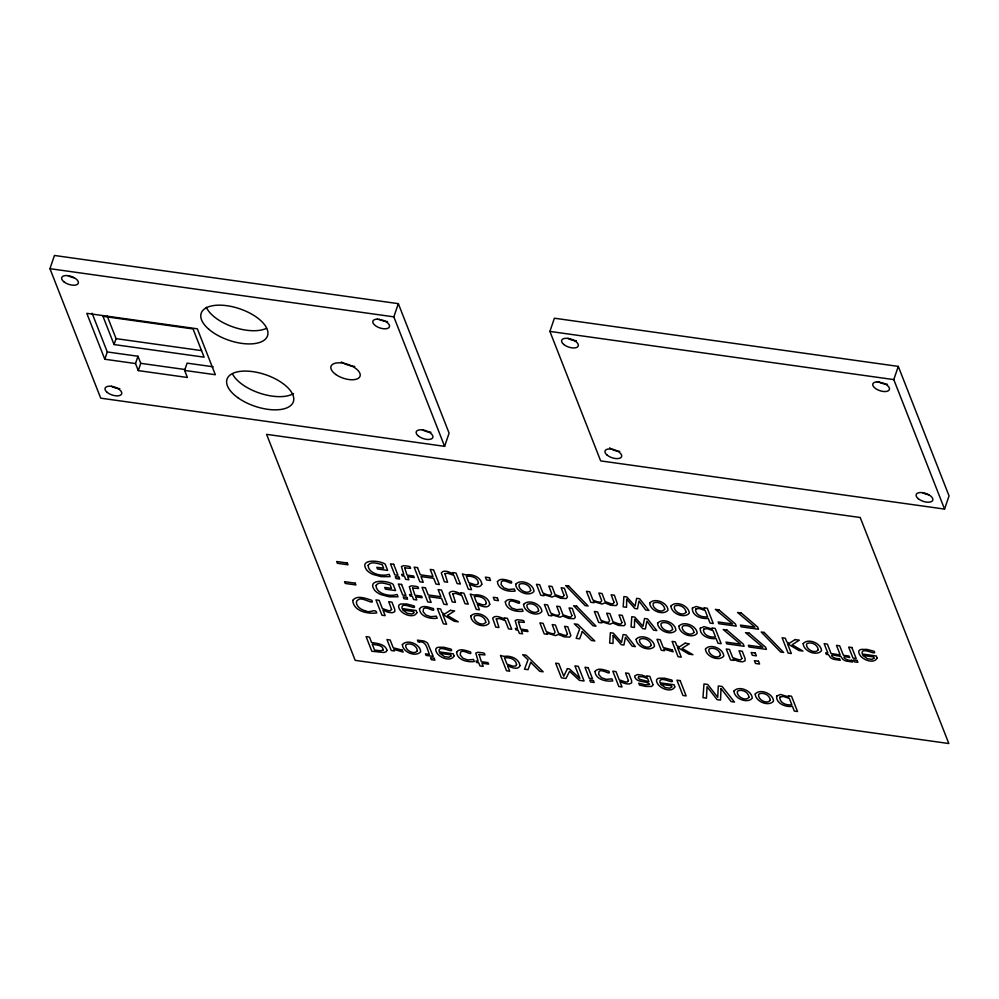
<?xml version="1.0" encoding="UTF-8"?>
<svg xmlns="http://www.w3.org/2000/svg" width="999" height="999" viewBox="0 0 999 999"><rect width="100%" height="100%" fill="white"/><g stroke="black" fill="none" stroke-linecap="round" stroke-linejoin="round"><path stroke-width="1.5" d="M49.95 268.681L54.446 255.469L398.339 303.659L449.1 433.141L444.605 446.341L100.712 398.164L49.95 268.681L393.843 316.858L444.605 446.341M213.212 366.795L187.113 363.137L184.628 370.429L187.4 377.485L138.274 370.604L135.502 363.549L104.795 359.24L107.28 351.948L92.095 313.224M114.048 344.555L102.972 316.308L193.044 328.933L204.121 357.18L114.048 344.555L116.071 338.636L107.205 316.034M135.502 363.549L137.987 356.256L107.28 351.948M138.274 370.604L140.747 363.324L137.987 356.256M393.843 316.858L398.339 303.659M549.9 331.418L554.395 318.219L898.288 366.396L949.05 495.879L944.554 509.09L600.661 460.901L549.9 331.418L893.793 379.608L944.554 509.09M893.793 379.608L898.288 366.396M116.071 338.636L201.561 350.612M140.747 363.324L185.277 369.555M184.628 370.429L215.334 374.725L197.34 328.821L86.801 313.336L104.795 359.24M928.808 494.792A8.754 4.158 18.8 0 1 922.477 492.607M619.717 451.336A8.754 4.158 18.8 0 1 609.652 447.852M576.348 340.696A8.754 4.158 18.8 0 1 567.969 338.361M887.499 384.29A8.754 4.158 18.8 0 1 879.108 381.955M430.919 432.192A8.754 4.158 18.8 0 1 422.527 429.87M119.768 388.599A8.754 4.158 18.8 0 1 111.389 386.263M266.558 328.271A35.015 16.646 18.8 0 1 233.004 326.935A35.015 16.646 18.8 0 1 206.331 307.292M74.338 277.809A8.754 4.158 18.8 0 1 68.019 275.624M354.745 366.471A15.322 7.28 18.8 0 1 341.333 361.963M293.531 393.556A35.015 16.646 18.8 0 1 260.939 393.556A35.015 16.646 18.8 0 1 232.755 374.413M387.55 321.541A8.754 4.158 18.8 0 1 379.158 319.218M402.36 644.605C402.684 652.247 415.884 657.542 420.691 651.723C420.379 644.08 407.18 638.811 402.36 644.605M470.766 616.108C471.091 623.738 484.29 629.033 489.098 623.214C488.773 615.584 475.586 610.302 470.766 616.108M515.659 584.303C515.984 591.945 529.183 597.227 533.99 591.42C533.678 583.778 520.479 578.508 515.659 584.303M523.563 604.457C523.888 612.1 537.075 617.382 541.895 611.563C541.57 603.933 528.371 598.663 523.563 604.457M636.163 639.273C636.488 646.915 649.675 652.21 654.495 646.39C654.17 638.748 640.971 633.478 636.163 639.273M649.687 603.084C650.012 610.726 663.211 616.008 668.019 610.202C667.707 602.559 654.507 597.29 649.687 603.084M657.592 623.239C657.916 630.869 671.103 636.163 675.923 630.344C675.599 622.714 662.399 617.432 657.592 623.239M670.966 606.068C671.278 613.698 684.477 618.993 689.285 613.174C688.973 605.544 675.774 600.262 670.966 606.068M678.858 626.211C679.183 633.853 692.369 639.148 697.19 633.329C696.865 625.686 683.666 620.416 678.858 626.211M705.444 648.988C705.769 656.618 718.955 661.912 723.776 656.093C723.451 648.463 710.252 643.181 705.444 648.988M733.94 691.071C734.265 698.701 747.452 703.995 752.272 698.176C751.947 690.546 738.748 685.264 733.94 691.071M755.207 694.043C755.531 701.685 768.718 706.967 773.538 701.161C773.214 693.518 760.014 688.249 755.207 694.043M803.171 643.631C803.496 651.273 816.683 656.555 821.503 650.749C821.178 643.106 807.979 637.837 803.171 643.631M416.908 612.662C413.748 619.655 398.426 613.436 398.626 605.931A8.679 4.133 18.8 0 1 401.136 603.97L406.768 603.983L414.011 605.869C417.782 611.338 400.212 600.062 402.122 608.578L416.196 610.551L416.908 612.662M454.021 655.956C450.874 662.949 435.552 656.73 435.739 649.225A8.679 4.133 18.8 0 1 438.249 647.265L443.881 647.265L451.123 649.163C454.895 654.62 437.325 643.356 439.235 651.872L453.321 653.846L454.021 655.956M674.8 686.887C671.653 693.88 656.331 687.662 656.518 680.157A8.679 4.133 18.8 0 1 659.028 678.196L664.66 678.196L671.902 680.094C675.674 685.564 658.116 674.288 660.014 682.804L674.1 684.777L674.8 686.887M877.022 658.091C873.875 665.084 858.553 658.865 858.74 651.348A8.679 4.133 18.8 0 1 861.25 649.4L866.882 649.4L874.125 651.286C877.896 656.755 860.326 645.479 862.237 654.008L876.323 655.981L877.022 658.091M368.156 565.322C368.044 570.504 373.564 573.488 377.972 574.525A15.547 7.393 18.8 0 0 385.839 575.049L389.173 574.338L390.085 576.648L381.281 576.66L372.977 574.413A12.113 5.757 18.8 0 1 367.07 570.479C357.792 558.553 379.245 560.064 385.202 564.135L387.662 570.417L377.485 568.993L376.81 567.282L383.641 568.231L382.23 564.647C378.059 563.798 371.004 560.651 368.156 565.322M376.049 585.476C375.936 590.659 381.468 593.643 385.876 594.68A15.547 7.393 18.8 0 0 393.743 595.204L397.078 594.48L397.989 596.79L389.173 596.803L380.881 594.567A12.113 5.757 18.8 0 1 374.962 590.621C365.696 578.708 387.15 580.207 393.094 584.278L395.554 590.571L385.377 589.148L384.702 587.437L391.533 588.386L390.122 584.802C385.964 583.953 378.908 580.794 376.049 585.476M613.174 635.476L612.999 643.506L609.64 643.031L610.364 632.742L613.324 633.166L621.528 642.32L623.114 634.527L626.086 634.952L635.376 646.64L632.142 646.178L625.486 637.212L623.925 645.029L621.278 644.667L613.174 635.476M626.698 599.288L626.523 607.305L623.176 606.843L623.9 596.553L626.86 596.965L635.052 606.118L636.638 598.339L639.622 598.751L648.913 610.439L645.679 609.989L639.023 601.011L637.462 608.841L634.815 608.466L626.698 599.288M634.602 619.442L634.427 627.459L631.068 626.985L631.793 616.708L634.752 617.12L642.956 626.273L644.542 618.493L647.514 618.905L656.805 630.594L653.571 630.144L646.915 621.166L645.354 628.995L642.707 628.621L634.602 619.442M721.028 688.561L720.529 700.112L717.082 699.637L707.042 686.713L706.455 698.139L702.984 697.664L703.983 683.953L707.717 684.477L717.719 697.364L718.306 685.963L722.127 686.488L734.49 702.072L731.168 701.61L721.028 688.561M419.468 608.791C419.955 616.858 430.594 619.193 437.187 618.244L436.376 616.183L430.644 616.683L425.911 615.022L423.114 611.688L423.464 608.853C426.173 605.456 435.689 613.573 433.404 608.603C429.358 607.517 422.49 604.383 419.468 608.791M456.593 652.085C457.067 660.139 467.719 662.474 474.3 661.538L473.489 659.477L467.769 659.964L463.037 658.304L460.227 654.982L460.589 652.147C463.286 648.751 472.814 656.867 470.517 651.897C466.471 650.811 459.602 647.677 456.593 652.085M497.427 581.618C497.902 589.685 508.553 592.02 515.134 591.083L514.323 589.023L508.603 589.51L503.871 587.849L501.061 584.527L501.423 581.68C504.12 578.284 513.648 586.401 511.351 581.43C507.305 580.357 500.437 577.21 497.427 581.618M505.319 601.773C505.806 609.84 516.446 612.175 523.039 611.226L522.227 609.178L516.495 609.665L511.763 608.004L508.966 604.67L509.315 601.835C512.025 598.438 521.54 606.555 519.255 601.585C515.209 600.511 508.341 597.365 505.319 601.773M595.017 671.478C595.504 679.532 606.143 681.88 612.724 680.931L611.925 678.87L606.193 679.357L601.46 677.697L598.663 674.375L599.013 671.54C601.723 668.144 611.238 676.261 608.953 671.291C604.894 670.204 598.039 667.07 595.017 671.478M352.759 600.399C353.471 611.288 367.857 614.223 376.76 612.899C375.886 607.829 369.293 613.648 365.871 610.926A8.154 3.884 18.8 0 1 360.926 608.928C357.829 607.454 353.758 601.323 358.566 599.562C361.963 596.528 375.062 605.844 371.828 600.324C366.133 598.651 357.043 594.555 352.759 600.399M564.023 595.367L563.086 596.84L561.051 596.753L555.107 594.617L552.035 586.488L548.813 586.038L551.698 593.656L550.761 595.117A6.369 3.022 18.8 0 1 545.929 594.28L542.907 592.956L539.697 584.752L536.475 584.303L540.784 595.292L544.005 595.741L543.518 594.53L552.072 597.052L554.957 595.891L560.839 598.289L566.208 598.563L567.469 597.04L564.373 588.211L561.151 587.762L564.023 595.367M567.432 633.94L566.508 635.401L564.46 635.327L558.516 633.191L555.444 625.049L552.222 624.6L555.107 632.23L554.17 633.678A6.369 3.022 18.8 0 1 549.338 632.854L546.316 631.53L543.106 623.326L539.885 622.877L544.193 633.865L547.415 634.315L546.928 633.091L555.481 635.614L558.366 634.452L564.248 636.863L569.617 637.125L570.891 635.614L567.782 626.773L564.56 626.323L567.432 633.94M571.928 615.521L570.991 616.995L568.955 616.907L563.011 614.772L559.927 606.63L556.718 606.181L559.602 613.811L558.653 615.272A6.369 3.022 18.8 0 1 553.833 614.435L550.811 613.111L547.589 604.907L544.38 604.457L548.688 615.446L551.898 615.896L551.423 614.672L559.977 617.207L562.849 616.033L568.731 618.443L574.1 618.718L575.374 617.195L572.265 608.366L569.055 607.916L571.928 615.521M614.023 602.372L613.086 603.846L611.051 603.758L605.107 601.623L602.022 593.493L598.813 593.044L601.698 600.661L600.749 602.122A6.369 3.022 18.8 0 1 595.928 601.286L592.907 599.962L589.697 591.758L586.475 591.308L590.784 602.297L594.005 602.747L593.518 601.535L602.072 604.058L604.957 602.897L610.839 605.294L616.208 605.569L617.469 604.045L614.36 595.217L611.151 594.767L614.023 602.372M621.927 622.527L620.991 624L618.955 623.913L612.999 621.778L609.927 613.636L606.705 613.186L609.59 620.816L608.653 622.277A6.369 3.022 18.8 0 1 603.821 621.44L600.811 620.117L597.589 611.912L594.368 611.463L598.676 622.452L601.898 622.901L601.423 621.678L609.964 624.213L612.849 623.039L618.731 625.449L624.1 625.724L625.374 624.2L622.265 615.372L619.043 614.922L621.927 622.527M404.732 567.894L407.03 575.087L413.673 576.011L414.285 577.572L407.642 576.635L408.878 579.795L405.669 579.345L404.433 576.186L402.26 575.886L401.648 574.325L403.821 574.637L401.448 566.533L403.521 565.684L407.954 566.171L410.015 566.683L410.664 568.344L404.732 567.894M412.637 588.049L414.935 595.242L421.578 596.166L422.177 597.727L415.547 596.79L416.783 599.949L413.561 599.5L412.325 596.341L410.152 596.041L409.54 594.48L411.713 594.792L409.353 586.675L411.426 585.839L415.846 586.326L417.919 586.825L418.569 588.498L412.637 588.049M479.058 654.482L481.356 661.675L487.999 662.612L488.611 664.16L481.968 663.236L483.204 666.395L479.995 665.946L478.746 662.787L476.573 662.474L475.974 660.926L478.146 661.226L475.774 653.121L477.847 652.272L482.267 652.772L484.34 653.271L484.99 654.932L479.058 654.482M518.444 621.915L520.741 629.108L527.385 630.032L527.996 631.593L521.353 630.656L522.589 633.816L519.368 633.366L518.131 630.207L515.959 629.907L515.347 628.346L517.519 628.658L515.159 620.554L517.232 619.705L521.653 620.192L523.726 620.704L524.375 622.365L518.444 621.915M652.996 684.777L651.698 686.463L645.928 686.45L639.497 685.077L638.761 683.204L645.267 684.814L649.612 684.452C647.215 680.419 637.275 683.254 634.84 677.272L634.74 675.948L637.362 674.562L642.157 675.149L647.09 677.085L646.628 675.911L649.825 676.36L652.996 684.777M391.571 609.353L390.422 610.751L388.411 610.664L382.38 608.553L379.17 600.349L375.949 599.899L381.943 615.209L385.164 615.659L382.992 610.127L386.551 611.675A8.729 4.158 18.8 0 0 392.632 612.662L394.792 611.638L394.73 609.278L391.933 602.135L388.711 601.685L391.571 609.353M628.421 680.619L627.272 682.03L625.262 681.93L619.23 679.832L616.021 671.628L612.799 671.178L618.806 686.488L622.015 686.937L619.842 681.393L623.401 682.954A8.729 4.158 18.8 0 0 629.482 683.94L631.643 682.916L631.58 680.544L628.783 673.413L625.561 672.964L628.421 680.619M741.882 658.428L740.734 659.827L738.723 659.74L732.692 657.642L729.47 649.437L726.261 648.988L730.569 659.977L733.778 660.426L733.303 659.203L736.862 660.764A8.729 4.158 18.8 0 0 742.944 661.738L745.104 660.726L745.042 658.353L742.245 651.223L739.023 650.774L741.882 658.428M444.892 573.626L447.577 582.242L444.368 581.78L441.283 572.914C443.806 569.03 450.099 572.564 453.296 573.801L452.822 572.589L456.043 573.039L460.352 584.028L457.13 583.578L453.908 575.374L447.902 573.276L444.892 573.626M452.784 593.781L455.482 602.385L452.26 601.935L449.188 593.069C451.71 589.185 457.992 592.707 461.201 593.955L460.726 592.732L463.936 593.181L468.244 604.17L465.034 603.721L461.813 595.516L455.794 593.418L452.784 593.781M496.278 618.918L498.976 627.522L495.754 627.072L492.669 618.206C495.204 614.323 501.486 617.844 504.682 619.093L504.208 617.869L507.43 618.319L511.738 629.32L508.516 628.858L505.307 620.654L499.288 618.556L496.278 618.918M481.83 584.203C479.932 589.11 472.739 585.664 469.443 584.215L471.59 589.685L468.369 589.235L462.375 573.926L465.784 574.887C472.127 573.763 481.081 576.972 481.83 584.203M489.735 604.358C487.837 609.265 480.644 605.819 477.347 604.358L479.483 609.84L476.273 609.378L470.267 594.068L473.688 595.029C480.019 593.918 488.973 597.127 489.735 604.358M519.967 665.721C518.069 670.641 510.876 667.182 507.579 665.734L509.715 671.203L506.505 670.754L500.499 655.444L503.921 656.405C510.264 655.282 519.205 658.503 519.967 665.721M417.395 650.749C414.585 655.219 405.544 650.674 405.681 645.629L406.256 644.467C410.639 642.557 417.02 645.716 417.395 650.749M485.801 622.24C482.992 626.71 473.951 622.165 474.088 617.12L474.662 615.958C479.045 614.048 485.427 617.22 485.801 622.24M530.694 590.446C527.884 594.904 518.843 590.372 518.981 585.327L519.555 584.165C523.938 582.255 530.319 585.414 530.694 590.446M538.598 610.589C535.789 615.059 526.748 610.514 526.873 605.481L527.447 604.308C531.843 602.397 538.224 605.569 538.598 610.589M651.198 645.416C648.388 649.887 639.348 645.342 639.472 640.297L640.047 639.135C644.442 637.225 650.824 640.384 651.198 645.416M664.722 609.215C661.912 613.686 652.871 609.14 653.009 604.108L653.583 602.934C657.966 601.036 664.347 604.195 664.722 609.215M672.627 629.37C669.817 633.841 660.776 629.295 660.913 624.25L661.488 623.089C665.871 621.178 672.252 624.35 672.627 629.37M685.988 612.2C683.179 616.67 674.138 612.125 674.275 607.08L674.849 605.918C679.233 604.008 685.614 607.167 685.988 612.2M693.893 632.355C691.083 636.825 682.042 632.28 682.18 627.235L682.754 626.073C687.137 624.163 693.518 627.322 693.893 632.355M720.479 655.119C717.669 659.59 708.628 655.044 708.766 649.999L709.34 648.838C713.723 646.927 720.104 650.099 720.479 655.119M748.975 697.202C746.166 701.673 737.125 697.127 737.25 692.082L737.824 690.921C742.22 689.01 748.601 692.17 748.975 697.202M770.241 700.187C767.432 704.645 758.391 700.112 758.528 695.067L759.103 693.905C763.486 691.995 769.867 695.154 770.241 700.187M818.206 649.775C815.396 654.233 806.355 649.687 806.493 644.655L807.067 643.481C811.45 641.583 817.831 644.742 818.206 649.775M387.013 650.312L386.126 651.798L383.928 652.472L371.828 651.261L366.084 636.613L369.468 637.087L371.603 642.544C377.035 643.356 385.227 644.005 387.013 650.312M692.382 608.079C691.608 615.759 701.86 619.442 708.191 618.331L710.064 623.089L713.274 623.551L707.28 608.229L704.058 607.779L704.507 608.94L696.191 606.48L692.382 608.079M700.287 628.234C699.5 635.901 709.765 639.585 716.096 638.486L717.956 643.244L721.178 643.693L715.172 628.383L711.962 627.934L712.412 629.083L704.095 626.635L700.287 628.234M776.635 696.066C775.848 703.733 786.113 707.417 792.444 706.318L794.305 711.076L797.527 711.525L791.52 696.216L788.311 695.766L788.76 696.915L780.444 694.467L776.635 696.066M478.434 583.029L477.597 584.527L474.837 584.677L468.831 582.654L466.371 576.361C471.166 575.624 477.784 577.385 478.434 583.029M486.338 603.184L485.502 604.682L482.729 604.832L476.735 602.809L474.263 596.515C479.07 595.779 485.689 597.539 486.338 603.184M516.57 664.56L515.734 666.046L512.962 666.196L506.968 664.173L504.495 657.879C509.303 657.142 515.921 658.903 516.57 664.56M695.916 608.978L695.529 610.114C696.253 615.696 702.796 617.507 707.592 616.795L705.119 610.489L699.238 608.491L695.916 608.978M703.808 629.133L703.433 630.269C704.158 635.839 710.701 637.662 715.496 636.95L713.024 630.644L707.142 628.633L703.808 629.133M780.157 696.965L779.769 698.089C780.506 703.671 787.05 705.481 791.845 704.782L789.372 698.476L783.491 696.465L780.157 696.965M530.694 662.362L528.009 669.68L524.525 669.193L528.034 659.802L522.677 654.72L526.123 655.194L543.169 671.803L539.797 671.34L530.694 662.362M582.33 631.505L579.645 638.823L576.161 638.336L579.67 628.945L574.313 623.863L577.759 624.35L594.805 640.958L591.433 640.484L582.33 631.505M567.432 668.631L563.761 676.236L558.816 663.611L555.656 663.174L561.388 677.821L566.008 678.471L569.605 671.266L579.383 680.344L584.078 680.993L578.334 666.345L574.949 665.871L579.895 678.496L569.455 668.918L567.432 668.631M413.798 612.774L411.888 613.985L407.317 613.324L402.672 610.002L413.623 611.538L413.798 612.774M450.924 656.068L449.001 657.267L444.43 656.618L439.797 653.284L450.749 654.82L450.924 656.068M671.703 687L669.78 688.211L665.209 687.549L660.576 684.215L671.528 685.751L671.703 687M873.925 658.204L872.002 659.402L867.432 658.741L862.786 655.419L873.738 656.955L873.925 658.204M383.266 649.874L380.519 650.774L374.55 650.062L372.265 644.205L378.534 645.292A5.057 2.398 18.8 0 1 382.417 647.402L383.266 649.874M638.648 676.585L638.211 677.871L639.585 679.308L648.888 681.68L647.689 678.621L643.144 676.86L638.648 676.585M450.362 610.327L444.58 614.06L442.045 612.637L440.609 608.965L437.387 608.516L443.394 623.826L446.615 624.275L442.757 614.447L454.208 621.253L458.266 621.828L447.39 615.496L454.607 610.926L450.362 610.327M685.039 643.206L679.258 646.94L676.723 645.516L675.287 641.845L672.065 641.395L678.071 656.705L681.281 657.155L677.434 647.327L688.885 654.133L692.944 654.707L682.067 648.376L689.285 643.806L685.039 643.206M795.079 639.585L789.31 643.319L786.775 641.882L785.326 638.211L782.117 637.762L788.111 653.071L791.333 653.521L787.487 643.706L798.925 650.511L802.984 651.073L792.12 644.755L799.325 640.172L795.079 639.585M377.26 319.143L375.474 319.33A8.754 4.158 18.8 0 0 376.074 326.136A8.754 4.158 18.8 0 0 388.623 327.884A8.754 4.158 18.8 0 0 383.653 320.479L377.26 319.143M877.209 381.88L875.424 382.08A8.754 4.158 18.8 0 0 876.023 388.873A8.754 4.158 18.8 0 0 888.573 390.634A8.754 4.158 18.8 0 0 883.603 383.229L877.209 381.88M419.48 641.845L418.119 641.895L417.432 640.134L423.676 640.983A5.744 2.735 18.8 0 1 427.734 643.393L433.241 656.405L426.036 655.394L425.424 653.846L429.408 654.395C427.247 649.75 426.598 641.046 419.48 641.845M839.397 658.566C834.802 659.839 825.599 652.622 837.374 655.893L836.762 654.345L831.068 653.546L827.372 644.105L824.15 643.656L827.859 653.096L825.686 652.784L826.285 654.345L828.458 654.645L830.506 657.567A5.669 2.697 18.8 0 0 833.853 659.328L840.234 660.289L839.397 658.566M851.71 660.289C847.127 661.575 837.924 654.345 849.699 657.617L849.088 656.068L843.393 655.269L839.697 645.829L836.475 645.379L840.171 654.82L837.999 654.507L838.611 656.068L840.783 656.368L842.831 659.29A5.669 2.697 18.8 0 0 846.178 661.051L852.547 662.012L851.71 660.289M672.252 649.899L663.249 647.527L660.189 639.722L656.98 639.273L661.288 650.262L664.497 650.724L663.86 649.1L673.164 651.823L672.252 649.899M402.222 650.149L393.231 647.789L390.172 639.984L386.95 639.535L391.258 650.524L394.48 650.973L393.843 649.35L403.146 652.072L402.222 650.149M860.226 517.519L266.596 434.353L355.182 660.351L948.825 743.531L860.226 517.519M568.668 585.988L565.709 585.576L585.102 605.581L588.111 606.006L568.668 585.988M393.681 564.298L390.472 563.848L394.78 574.837L397.989 575.287L393.681 564.298M417.507 567.632L414.123 567.157L419.855 581.818L423.251 582.292L420.991 576.535L433.703 578.321L435.964 584.065L439.348 584.54L433.603 569.892L430.219 569.418L433.029 576.585L420.317 574.812L417.507 567.632M489.46 577.722L485.364 577.147L486.463 579.944L490.559 580.519L489.46 577.722M718.98 609.877L715.321 609.365L732.654 624.013L718.144 621.977L718.818 623.701L736.251 626.136L735.401 623.95L718.98 609.877M741.258 612.999L737.599 612.487L754.932 627.135L740.421 625.099L741.096 626.823L758.541 629.258L757.679 627.072L741.258 612.999M347.327 563.024L336.651 561.525L337.35 563.299L348.027 564.797L347.327 563.024M398.926 577.16L395.292 576.648L396.041 578.571L399.675 579.07L398.926 577.16M576.573 606.143L573.613 605.719L592.994 625.736L596.016 626.161L576.573 606.143M764.173 632.429L761.213 632.005L780.606 652.022L783.616 652.447L764.173 632.429M401.586 584.452L398.364 584.003L402.672 594.992L405.894 595.441L401.586 584.452M425.399 587.787L422.015 587.312L427.759 601.96L431.143 602.434L428.896 596.69L441.608 598.476L443.856 604.22L447.252 604.695L441.508 590.047L438.111 589.572L440.934 596.74L428.221 594.954L425.399 587.787M497.352 597.864L493.269 597.29L494.368 600.099L498.451 600.674L497.352 597.864M726.885 630.032L723.214 629.507L740.559 644.155L726.048 642.132L726.723 643.856L744.155 646.291L743.293 644.093L726.885 630.032M749.163 633.141L745.491 632.629L762.836 647.277L748.326 645.254L749 646.965L766.433 649.412L765.571 647.215L749.163 633.141M851.872 647.539L848.663 647.09L852.971 658.079L856.18 658.528L851.872 647.539M355.219 583.166L344.543 581.68L345.242 583.453L355.919 584.952L355.219 583.166M406.818 597.315L403.196 596.803L403.946 598.713L407.567 599.225L406.818 597.315M857.105 660.401L853.483 659.889L854.232 661.813L857.866 662.312L857.105 660.401M755.281 653.046L751.186 652.472L752.284 655.282L756.38 655.856L755.281 653.046M758.491 661.238L754.395 660.664L755.494 663.461L759.59 664.035L758.491 661.238M588.174 667.732L584.964 667.27L589.273 678.271L592.482 678.721L588.174 667.732M680.144 680.606L676.935 680.157L682.929 695.466L686.151 695.928L680.144 680.606M434.165 658.279L430.532 657.767L431.281 659.69L434.915 660.189L434.165 658.279M593.418 680.581L589.785 680.082L590.534 681.992L594.168 682.504L593.418 680.581M918.318 498.738A8.754 4.158 18.8 0 0 932.504 500.724A8.754 4.158 18.8 0 0 922.639 492.669A8.754 4.158 18.8 0 0 918.318 498.738M607.167 455.144A8.754 4.158 18.8 0 0 621.353 457.13A8.754 4.158 18.8 0 0 611.5 449.075A8.754 4.158 18.8 0 0 607.167 455.144M563.798 344.493A8.754 4.158 18.8 0 0 577.984 346.478A8.754 4.158 18.8 0 0 568.119 338.424A8.754 4.158 18.8 0 0 563.798 344.493M418.369 435.989A8.754 4.158 18.8 0 0 432.555 437.987A8.754 4.158 18.8 0 0 422.689 429.92A8.754 4.158 18.8 0 0 418.369 435.989M107.218 392.395A8.754 4.158 18.8 0 0 121.403 394.393A8.754 4.158 18.8 0 0 111.551 386.326A8.754 4.158 18.8 0 0 107.218 392.395M335.839 374.5A15.322 7.28 18.8 0 0 359.94 376.461A15.322 7.28 18.8 0 0 340.821 362.874A15.322 7.28 18.8 0 0 335.839 374.5M208.866 329.308A35.015 16.646 18.8 0 0 266.021 338.449A35.015 16.646 18.8 0 0 228.184 305.894A35.015 16.646 18.8 0 0 208.866 329.308M63.849 281.755A8.754 4.158 18.8 0 0 78.034 283.741A8.754 4.158 18.8 0 0 68.169 275.687A8.754 4.158 18.8 0 0 63.849 281.755M237.712 397.59A35.015 16.646 18.8 0 0 293.032 402.522A35.015 16.646 18.8 0 0 249.85 371.291A35.015 16.646 18.8 0 0 237.712 397.59"/></g></svg>
